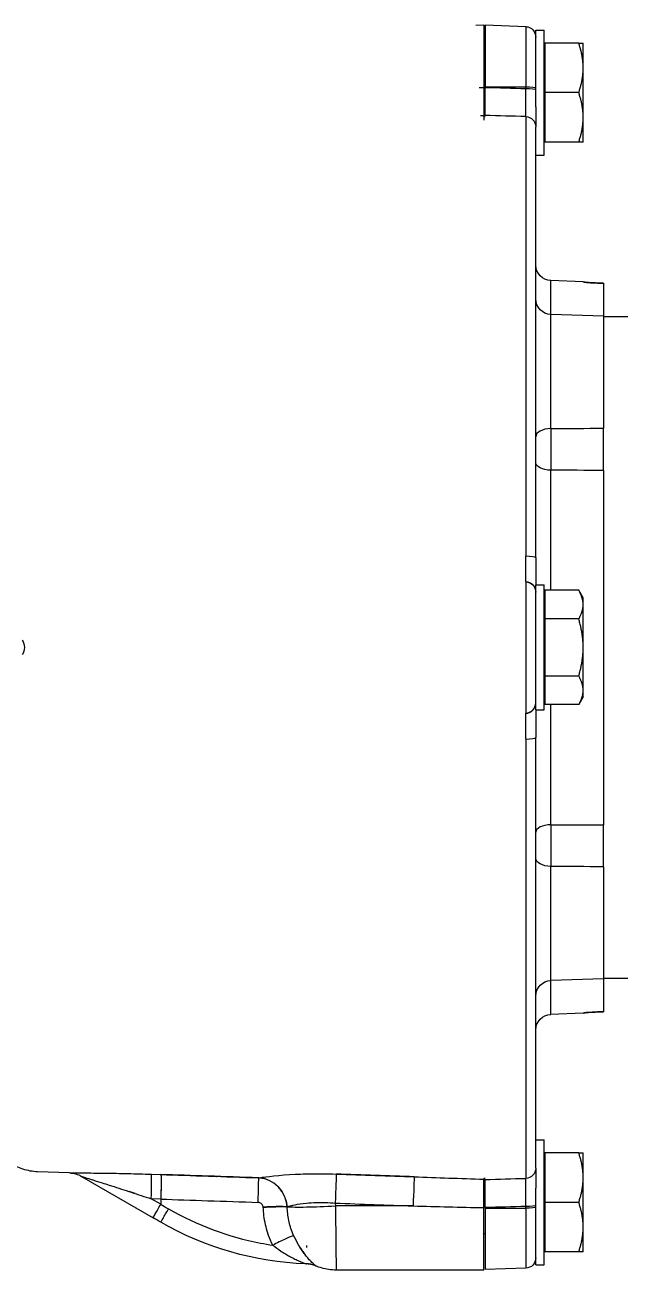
# Model space of a CAD drawing. Header units: millimetres. Extents: x 553637 to 584936, y 5008 to 53898.
# Drawn here: x 559967.3 to 560081.6, y 33112 to 33351 of the extents above; entities that cross this region are included whole.
import ezdxf

# ---------------------------------------------------------------- set-up
doc = ezdxf.new("R2010")
doc.units = ezdxf.units.MM
doc.header["$LTSCALE"] = 10
doc.header["$MEASUREMENT"] = 0
doc.layers.add('2', color=2, linetype='Continuous')

msp = doc.modelspace()

# ---------------------------------------------------------------- linework, layer by layer
at = {"layer": '2', "extrusion": (-1, 1.31047e-06, 1.33332e-29)}
for p, q in [((560053.9, 33350.93), (560055.41, 33350.99)), ((560055.71, 33350.91), (560055.71, 33339.11)), ((560063.48, 33350.63), (560055.71, 33350.91)), ((560063.48, 33350.63), (560063.48, 33339.09)), ((560065.41, 33335.27), (560065.41, 33349.99)), ((560065.41, 33349.99), (560067.01, 33349.99)), ((560067.01, 33325.99), (560067.01, 33349.99)), ((560067.01, 33346.69), (560067.16, 33346.84)), ((560073.66, 33347.49), (560067.16, 33347.49)), ((560067.16, 33347.49), (560067.16, 33328.49)), ((560074.51, 33328.49), (560074.51, 33347.49)), ((560055.41, 33343.99), (560055.71, 33343.99)), ((560054.52, 33338.98), (560055.41, 33338.99)), ((560055.71, 33339.11), (560055.71, 33339)), ((560055.71, 33339.11), (560063.48, 33339.09)), ((560063.48, 33338.77), (560063.48, 33339.09)), ((560073.66, 33337.99), (560067.16, 33337.99)), ((560055.41, 33333.55), (560055.41, 33332.72)), ((560055.41, 33333.39), (560055.71, 33333.39)), ((560063.48, 33333.38), (560063.48, 33249.07)), ((560065.41, 33248.73), (560065.41, 33331.41)), ((560067.01, 33329.29), (560067.16, 33329.14)), ((560073.66, 33328.49), (560067.16, 33328.49)), ((560065.41, 33325.99), (560067.01, 33325.99)), ((560068.3, 33273.5), (560068.3, 33301.91)), ((560074.48, 33301.69), (560068.3, 33301.91)), ((560074.48, 33301.69), (560074.48, 33301.66)), ((560078.41, 33301.4), (560076.89, 33301.45)), ((560078.41, 33301.4), (560078.41, 33273.58)), ((560078.41, 33295.05), (560068.3, 33295.41)), ((560078.41, 33294.99), (560093.41, 33294.99)), ((560068.29, 33270.63), (560068.29, 33270.63)), ((560068.3, 33242.46), (560068.3, 33265.5)), ((560078.41, 33265.49), (560078.41, 33197.48)), ((560063.48, 33244.09), (560063.48, 33244.11)), ((560063.48, 33244.09), (560063.48, 33218.89)), ((560065.41, 33219.49), (560065.41, 33243.49)), ((560065.41, 33243.49), (560067.01, 33243.49)), ((560067.01, 33219.49), (560067.01, 33243.49)), ((560067.01, 33240.19), (560067.16, 33240.34)), ((560067.16, 33242.46), (560067.16, 33220.52)), ((560073.66, 33242.46), (560067.16, 33242.46)), ((560074.51, 33240.99), (560073.66, 33242.46)), ((560074.51, 33239.71), (560074.51, 33240.99)), ((560074.51, 33223.26), (560074.51, 33239.71)), ((560073.66, 33236.97), (560067.16, 33236.97)), ((560073.66, 33226), (560067.16, 33226)), ((560067.01, 33222.79), (560067.16, 33222.64)), ((560074.51, 33221.99), (560073.66, 33220.52)), ((560074.51, 33221.99), (560074.51, 33223.26)), ((560063.48, 33218.86), (560063.48, 33218.89)), ((560065.41, 33219.49), (560067.01, 33219.49)), ((560073.66, 33220.52), (560067.16, 33220.52)), ((560068.3, 33197.47), (560068.3, 33220.52)), ((560063.48, 33213.9), (560063.48, 33129.59)), ((560065.41, 33131.56), (560065.41, 33214.24)), ((560068.3, 33161.06), (560068.3, 33189.47)), ((560078.41, 33189.4), (560078.41, 33161.58)), ((560078.41, 33167.92), (560068.3, 33167.57)), ((560078.41, 33167.99), (560093.41, 33167.99)), ((560074.48, 33161.28), (560068.3, 33161.06)), ((560074.48, 33161.31), (560074.48, 33161.28)), ((560076.89, 33161.52), (560078.41, 33161.58)), ((560065.41, 33136.99), (560067.01, 33136.99)), ((560067.01, 33112.99), (560067.01, 33136.99)), ((560067.01, 33133.69), (560067.16, 33133.84)), ((560073.66, 33134.49), (560067.16, 33134.49)), ((560067.16, 33134.49), (560067.16, 33115.49)), ((560074.51, 33115.49), (560074.51, 33134.49)), ((559975.85, 33130.64), (559969.75, 33130.85)), ((559991.59, 33130.39), (559993.42, 33130.33)), ((559978.18, 33129.97), (559991.92, 33122.04)), ((560042.54, 33129.88), (560042.54, 33129.88)), ((560055.41, 33129.58), (560055.41, 33128.75)), ((560055.71, 33129.58), (560055.41, 33129.58)), ((559991.57, 33125.67), (559991.57, 33125.67)), ((559991.57, 33125.67), (559991.57, 33125.67)), ((559993.4, 33124.61), (559991.57, 33125.67)), ((559993.4, 33125.61), (559991.57, 33125.67)), ((559993.4, 33125.61), (559993.4, 33124.61)), ((560065.41, 33112.99), (560065.41, 33127.7)), ((560026.9, 33124.84), (560026.93, 33124.31)), ((560041.86, 33124.31), (560026.93, 33124.31)), ((560055.71, 33123.98), (560055.71, 33123.86)), ((560055.71, 33123.86), (560063.48, 33123.88)), ((560055.71, 33123.86), (560055.71, 33112.07)), ((560063.48, 33123.88), (560063.48, 33124.21)), ((560063.48, 33123.88), (560063.48, 33112.34)), ((560073.66, 33124.99), (560067.16, 33124.99)), ((560055.41, 33118.99), (560055.71, 33118.99)), ((560021.42, 33116.34), (560021.44, 33116.72)), ((560067.01, 33116.29), (560067.16, 33116.14)), ((560073.66, 33115.49), (560067.16, 33115.49)), ((560021.31, 33113.18), (560021.4, 33113.17)), ((560055.41, 33111.99), (560027.08, 33111.99)), ((560063.48, 33112.34), (560055.71, 33112.07)), ((560065.41, 33112.99), (560067.01, 33112.99))]:
    msp.add_line(p, q, dxfattribs=at)
at = {"layer": '2', "extrusion": (3.3667e-22, 2.56909e-16, -1)}
for centre, radius, start, end in [((-560063.41, 33348.64), 2, 92.0001, 180.0001), ((-560068.41, 33304.91), 3, 272.0001, 0.0001), ((-560074.41, 33299.69), 2, 92.0001, 109.6216), ((-560068.41, 33298.4), 3, 272.0001, 0.0001), ((-559964.91, 33231.49), 2.3, 143.1302, 216.87), ((-560068.41, 33164.57), 3, 0.0001, 88.0001), ((-560074.41, 33163.28), 2, 250.3767, 268.0001), ((-560068.41, 33158.07), 3, 0.0001, 88.0001), ((-559975.68, 33125.64), 5, 92.0001, 120.0001), ((-560063.41, 33114.34), 2, 180.0001, 268.0001)]:
    msp.add_arc(centre, radius, start, end, dxfattribs=at)
at = {"layer": '2'}
msp.add_arc((560021.22, 33108.18), 5, 67.0169, 88.0001, dxfattribs=at)
at = {"layer": '2', "extrusion": (3.3667e-22, 2.56909e-16, -1)}
for centre, major_axis, ratio, start_param, end_param in [((560063.41, 33338.91), (-2, 0), 0.087156, 1.605703, 3.141593), ((560063.41, 33338.59), (-2, 0), 0.087156, 1.605703, 3.141593), ((560063.41, 33331.41), (-2, 0), 0.985436, 1.605703, 3.141593), ((560074.41, 33299.66), (-2, 0), 0.999556, 1.605703, 1.828845), ((560076.82, 33299.46), (-0.07, -2), 0.034875, 3.075038, 3.141593), ((560068.41, 33266.95), (-3, 0), 0.482962, -1.53589, 0), ((560063.41, 33248.73), (-2, 0), 0.170045, 1.605703, 3.141593), ((560063.41, 33242.12), (-2, 0), 0.996195, 1.605703, 3.141593), ((560063.41, 33242.1), (-2, 0), 0.996195, 1.605703, 3.141593), ((560068.41, 33191.02), (-3, 0), 0.518543, -1.53589, 0), ((560074.41, 33163.31), (-2, 0), 0.999556, 4.454254, 4.677482), ((560076.82, 33163.51), (-0.07, 2), 0.034875, 3.141593, 3.208147), ((560063.41, 33131.56), (-2, 0), 0.985436, 3.141593, 4.677482), ((559993.25, 33125.35), (-0.16, -5), 0.028528, 3.471744, 4.659065), ((560025.8, 33130.59), (-14.62, -1.16), 0.034766, 0.379245, 0.401784), ((560012.12, 33123.74), (1.03, -5.91), 0.927287, 3.364689, 4.804175), ((559968.18, 33080.54), (-874.96, 503.02), 0.050311, 1.570692, 1.572402), ((560013.02, 33123.8), (-4.99, -0.26), 0.051783, 1.582708, 2.597566), ((560019.45, 33124.15), (-2.4, -0.25), 0.109858, 0.738044, 0.749353), ((560063.41, 33124.38), (-2, 0), 0.087156, 3.141593, 4.677482), ((560063.41, 33124.06), (-2, 0), 0.087156, 3.141593, 4.677482), ((560021.02, 33108.33), (-3.16, -3.87), 0.951571, 2.469581, 2.860915), ((560021.32, 33116.34), (-0.12, -3.16), 0.000097, -0.19258, 0.000006)]:
    msp.add_ellipse(centre, major_axis=major_axis, ratio=ratio, start_param=start_param, end_param=end_param, dxfattribs=at)
at = {"layer": '2'}
for centre, major_axis, ratio, start_param, end_param in [((560068.41, 33271.95), (-3, 0), 0.518543, -1.53589, 0), ((560063.41, 33220.88), (-2, 0), 0.996195, 1.605703, 3.141593), ((560063.41, 33220.85), (-2, 0), 0.996195, 1.605703, 3.141593), ((560063.41, 33214.24), (-2, 0), 0.170045, 1.605703, 3.141593), ((560068.41, 33196.03), (-3, 0), 0.482962, -1.53589, 0), ((559991.42, 33125.41), (-0.16, -5), 0.02852, 1.624119, 3.064734), ((560026.9, 33124.53), (-0.21, -6), 0.001875, 3.317308, 4.660063), ((560012.03, 33124.71), (-0.17, -5), 0.008261, 1.623471, 3.061669), ((560041.86, 33123.99), (-0.21, -6), 0.001875, 3.316197, 4.660063), ((559991.88, 33121.99), (-875.95, 505.73), 0.000059, 4.710681, 4.712382), ((560021.14, 33108.24), (-3.13, -3.9), 0.979471, 3.414743, 3.792044)]:
    msp.add_ellipse(centre, major_axis=major_axis, ratio=ratio, start_param=start_param, end_param=end_param, dxfattribs=at)
for points, knots in [([(560055.41, 33350.99), (560055.41, 33350.99), (560055.41, 33350.65), (560055.41, 33349.37), (560055.41, 33348.43), (560055.41, 33346.15), (560055.41, 33344.87), (560055.41, 33342.05), (560055.41, 33340.54), (560055.41, 33338.99)], [1.946891, 1.946891, 1.946891, 1.946891, 2.454832, 2.454832, 2.962729, 2.962729, 3.428241, 3.428241, 3.893753, 3.893753, 3.893753, 3.893753]), ([(560055.41, 33338.99), (560055.41, 33338.34), (560055.41, 33337.69), (560055.41, 33336.48), (560055.41, 33335.92), (560055.41, 33334.94), (560055.41, 33334.53), (560055.41, 33333.89), (560055.41, 33333.67), (560055.41, 33333.55)], [0, 0, 0, 0, 0.1981354, 0.1981354, 0.3962669, 0.3962669, 0.5946698, 0.5946698, 0.7930927, 0.7930927, 0.7930927, 0.7930927]), ([(560055.71, 33333.61), (560055.71, 33333.72), (560055.71, 33333.93), (560055.71, 33334.55), (560055.71, 33334.97), (560055.71, 33335.96), (560055.71, 33336.53), (560055.71, 33337.74), (560055.71, 33338.36), (560055.71, 33339)], [-0.7877585, -0.7877585, -0.7877585, -0.7877585, -0.5964028, -0.5964028, -0.394162, -0.394162, -0.1916324, -0.1916324, 0, 0, 0, 0]), ([(560063.48, 33333.38), (560063.49, 33333.6), (560063.5, 33334.27), (560063.5, 33335.23), (560063.5, 33335.71), (560063.49, 33336.27), (560063.49, 33336.87), (560063.49, 33337.47), (560063.48, 33338.11), (560063.48, 33338.77)], [0, 0, 0, 0, 0.003915603, 0.003915603, 0.003915603, 0.005877859, 0.005877859, 0.005877859, 0.007831206, 0.007831206, 0.007831206, 0.007831206]), ([(560065.41, 33335.27), (560065.41, 33334.77), (560065.41, 33334.3), (560065.41, 33333.88), (560065.41, 33332.59), (560065.41, 33331.71), (560065.41, 33331.41)], [0.003491699, 0.003491699, 0.003491699, 0.003491699, 0.005218226, 0.005218226, 0.005218226, 0.01044066, 0.01044066, 0.01044066, 0.01044066]), ([(560076.89, 33301.45), (560076.24, 33301.48), (560075.62, 33301.52), (560075.18, 33301.56), (560075.18, 33301.56), (560075.17, 33301.56), (560075.17, 33301.56), (560074.73, 33301.6), (560074.48, 33301.64), (560074.48, 33301.66)], [0, 0, 0, 0, 0.00192262, 0.00192262, 0.00192262, 0.001940128, 0.001940128, 0.001940128, 0.003880255, 0.003880255, 0.003880255, 0.003880255]), ([(560074.85, 33301.61), (560074.85, 33301.61), (560074.85, 33301.61), (560074.86, 33301.61), (560074.87, 33301.6), (560074.93, 33301.6), (560074.98, 33301.59), (560075.13, 33301.57), (560075.24, 33301.56), (560075.52, 33301.54), (560075.7, 33301.52), (560076.09, 33301.5), (560076.31, 33301.48), (560076.66, 33301.47), (560076.78, 33301.46), (560076.89, 33301.46)], [3.004142, 3.004142, 3.004142, 3.004142, 3.065099, 3.065099, 3.314489, 3.314489, 3.702731, 3.702731, 4.257797, 4.257797, 4.90768, 4.90768, 5.611307, 5.611307, 5.963654, 5.963654, 5.963654, 5.963654]), ([(560075.28, 33301.56), (560075.31, 33301.56), (560075.34, 33301.55), (560075.52, 33301.54), (560075.7, 33301.52), (560076.09, 33301.5), (560076.31, 33301.48), (560076.66, 33301.47), (560076.78, 33301.46), (560076.89, 33301.46)], [4.118155, 4.118155, 4.118155, 4.118155, 4.257202, 4.257202, 4.905855, 4.905855, 5.611066, 5.611066, 5.962972, 5.962972, 5.962972, 5.962972]), ([(560068.3, 33273.5), (560068.29, 33272.3), (560068.29, 33270.92), (560068.29, 33269.52), (560068.29, 33268.82), (560068.29, 33268.12), (560068.29, 33267.44), (560068.29, 33266.76), (560068.3, 33266.12), (560068.3, 33265.5)], [0, 0, 0, 0, 0.004177435, 0.004177435, 0.004177435, 0.006266153, 0.006266153, 0.006266153, 0.00835487, 0.00835487, 0.00835487, 0.00835487]), ([(560078.41, 33265.49), (560078.41, 33266.1), (560078.41, 33266.74), (560078.41, 33268.12), (560078.41, 33268.84), (560078.41, 33270.28), (560078.41, 33270.99), (560078.41, 33272.35), (560078.41, 33272.99), (560078.41, 33273.58)], [0, 0, 0, 0, 0.2084521, 0.2084521, 0.4245171, 0.4245171, 0.6408669, 0.6408669, 0.849582, 0.849582, 0.849582, 0.849582]), ([(560063.48, 33244.11), (560063.49, 33244.23), (560063.49, 33244.79), (560063.49, 33245.67), (560063.49, 33246.11), (560063.49, 33246.64), (560063.49, 33247.22), (560063.49, 33247.79), (560063.48, 33248.42), (560063.48, 33249.07)], [0, 0, 0, 0, 0.003915603, 0.003915603, 0.003915603, 0.005877859, 0.005877859, 0.005877859, 0.007831206, 0.007831206, 0.007831206, 0.007831206]), ([(560065.41, 33248.73), (560065.41, 33247.86), (560065.41, 33247.03), (560065.41, 33246.26), (560065.41, 33246.01), (560065.41, 33245.76), (560065.41, 33245.52), (560065.41, 33245.04), (560065.41, 33244.6), (560065.41, 33244.21), (560065.41, 33243.94), (560065.41, 33243.7), (560065.41, 33243.49)], [0, 0, 0, 0, 0.002606128, 0.002606128, 0.002606128, 0.003476335, 0.003476335, 0.003476335, 0.005216581, 0.005216581, 0.005216581, 0.006371956, 0.006371956, 0.006371956, 0.006371956]), ([(560063.48, 33213.9), (560063.49, 33215.21), (560063.49, 33216.41), (560063.49, 33217.3), (560063.49, 33217.74), (560063.49, 33218.11), (560063.49, 33218.37), (560063.49, 33218.64), (560063.48, 33218.8), (560063.48, 33218.86)], [0, 0, 0, 0, 0.003915603, 0.003915603, 0.003915603, 0.005877859, 0.005877859, 0.005877859, 0.007831206, 0.007831206, 0.007831206, 0.007831206]), ([(560065.41, 33219.49), (560065.41, 33219.27), (560065.41, 33219.03), (560065.41, 33218.77), (560065.41, 33217.59), (560065.41, 33215.98), (560065.41, 33214.24)], [0.004072449, 0.004072449, 0.004072449, 0.004072449, 0.005218226, 0.005218226, 0.005218226, 0.01044066, 0.01044066, 0.01044066, 0.01044066]), ([(560068.3, 33197.47), (560068.29, 33196.24), (560068.29, 33194.85), (560068.29, 33193.45), (560068.29, 33192.75), (560068.29, 33192.04), (560068.29, 33191.38), (560068.29, 33190.71), (560068.3, 33190.07), (560068.3, 33189.47)], [0, 0, 0, 0, 0.004177435, 0.004177435, 0.004177435, 0.006266153, 0.006266153, 0.006266153, 0.008354871, 0.008354871, 0.008354871, 0.008354871]), ([(560078.41, 33189.4), (560078.41, 33189.99), (560078.41, 33190.62), (560078.41, 33191.98), (560078.41, 33192.69), (560078.41, 33194.13), (560078.41, 33194.85), (560078.41, 33196.23), (560078.41, 33196.88), (560078.41, 33197.48)], [0, 0, 0, 0, 0.2084463, 0.2084463, 0.4245171, 0.4245171, 0.640861, 0.640861, 0.849582, 0.849582, 0.849582, 0.849582]), ([(560074.48, 33161.31), (560074.48, 33161.33), (560074.73, 33161.37), (560075.17, 33161.41), (560075.17, 33161.41), (560075.17, 33161.41), (560075.18, 33161.41), (560075.62, 33161.45), (560076.24, 33161.49), (560076.89, 33161.52)], [0, 0, 0, 0, 0.001941506, 0.001941506, 0.001941506, 0.001959035, 0.001959035, 0.001959035, 0.003883013, 0.003883013, 0.003883013, 0.003883013]), ([(560076.89, 33161.51), (560076.66, 33161.51), (560076.43, 33161.49), (560075.99, 33161.47), (560075.77, 33161.45), (560075.39, 33161.43), (560075.23, 33161.41), (560075.04, 33161.39), (560074.99, 33161.38), (560074.91, 33161.38), (560074.88, 33161.37), (560074.86, 33161.37), (560074.85, 33161.37), (560074.85, 33161.37)], [0, 0, 0, 0, 0.699143, 0.699143, 1.412896, 1.412896, 2.142269, 2.142269, 2.470696, 2.470696, 2.772302, 2.772302, 2.955881, 2.955881, 2.955881, 2.955881]), ([(559969.75, 33130.85), (559968.8, 33130.88), (559967.84, 33131.06), (559966.04, 33131.65), (559965.18, 33132.08), (559963.63, 33133.16), (559962.93, 33133.81), (559961.74, 33135.28), (559961.24, 33136.1), (559960.51, 33137.84), (559960.27, 33138.78), (559960.15, 33139.8), (559960.14, 33139.89), (559960.14, 33139.97)], [0, 0, 0, 0, 2.853609, 2.853609, 5.684101, 5.684101, 8.514313, 8.514313, 11.346228, 11.346228, 14.176704, 14.176704, 14.438353, 14.438353, 14.438353, 14.438353]), ([(559975.85, 33130.64), (559975.85, 33130.64), (559975.94, 33130.64), (559976.1, 33130.64), (559976.2, 33130.64), (559976.33, 33130.64), (559976.48, 33130.64), (559976.56, 33130.64), (559976.64, 33130.64), (559976.72, 33130.64), (559977.17, 33130.64), (559977.74, 33130.64), (559978.33, 33130.64), (559978.38, 33130.64), (559978.43, 33130.64), (559978.48, 33130.64), (559979.13, 33130.63), (559979.82, 33130.63), (559980.52, 33130.62), (559981.04, 33130.62), (559981.58, 33130.61), (559982.11, 33130.61), (559982.3, 33130.6), (559982.49, 33130.6), (559982.67, 33130.6), (559984.13, 33130.58), (559985.61, 33130.55), (559987.1, 33130.52), (559988.59, 33130.48), (559990.09, 33130.44), (559991.59, 33130.39)], [0, 0, 0, 0, 0.0625, 0.0625, 0.0625, 0.1046312, 0.1046312, 0.1046312, 0.125, 0.125, 0.125, 0.2402064, 0.2402064, 0.2402064, 0.25, 0.25, 0.25, 0.375, 0.375, 0.375, 0.4679999, 0.4679999, 0.4679999, 0.5, 0.5, 0.5, 0.75, 0.75, 0.75, 0.9999975, 0.9999975, 0.9999975, 0.9999975]), ([(559993.42, 33130.33), (559993.45, 33130.23), (559993.47, 33129.69), (559993.47, 33128.83), (559993.46, 33127.98), (559993.44, 33126.81), (559993.4, 33125.61)], [0.0000001, 0.0000001, 0.0000001, 0.0000001, 0.5, 0.5, 0.5, 1, 1, 1, 1]), ([(560012.33, 33129.72), (560013.67, 33129.93), (560016.16, 33130.23), (560019.23, 33130.38), (560019.9, 33130.41), (560020.59, 33130.44), (560021.3, 33130.46), (560023.15, 33130.51), (560025.13, 33130.5), (560027.11, 33130.43)], [0, 0, 0, 0, 0.561717, 0.561717, 0.561717, 0.682997, 0.682997, 0.682997, 1, 1, 1, 1]), ([(560065.41, 33131.56), (560065.41, 33131.41), (560065.41, 33131.12), (560065.41, 33130.71), (560065.41, 33130.57), (560065.41, 33130.41), (560065.41, 33130.25), (560065.41, 33129.91), (560065.41, 33129.53), (560065.41, 33129.1), (560065.41, 33128.67), (560065.41, 33128.2), (560065.41, 33127.7)], [0, 0, 0, 0, 0.002606128, 0.002606128, 0.002606128, 0.003476335, 0.003476335, 0.003476335, 0.005216581, 0.005216581, 0.005216581, 0.006952669, 0.006952669, 0.006952669, 0.006952669]), ([(559978.18, 33129.97), (559978.18, 33129.97), (559978.39, 33129.9), (559978.71, 33129.81), (559978.77, 33129.79), (559978.84, 33129.77), (559978.91, 33129.75), (559979.29, 33129.62), (559979.77, 33129.47), (559980.27, 33129.32), (559980.32, 33129.3), (559980.36, 33129.29), (559980.4, 33129.28), (559980.95, 33129.1), (559981.54, 33128.92), (559982.13, 33128.73), (559982.58, 33128.59), (559983.03, 33128.44), (559983.49, 33128.3), (559983.64, 33128.25), (559983.8, 33128.2), (559983.96, 33128.15), (559985.2, 33127.75), (559986.46, 33127.34), (559987.73, 33126.93), (559989, 33126.51), (559990.29, 33126.09), (559991.57, 33125.67)], [0.0000017, 0.0000017, 0.0000017, 0.0000017, 0.1047114, 0.1047114, 0.1047114, 0.1250017, 0.1250017, 0.1250017, 0.2402152, 0.2402152, 0.2402152, 0.2500017, 0.2500017, 0.2500017, 0.3750017, 0.3750017, 0.3750017, 0.4680061, 0.4680061, 0.4680061, 0.5000017, 0.5000017, 0.5000017, 0.7500017, 0.7500017, 0.7500017, 1, 1, 1, 1]), ([(560017.66, 33124.14), (560017.56, 33125.29), (560017.14, 33126.42), (560016.47, 33127.33), (560016.3, 33127.57), (560016.11, 33127.78), (560015.91, 33127.99), (560014.92, 33129), (560013.58, 33129.61), (560012.21, 33129.7)], [0.0000008, 0.0000008, 0.0000008, 0.0000008, 0.3990756, 0.3990756, 0.3990756, 0.5000008, 0.5000008, 0.5000008, 1, 1, 1, 1]), ([(560055.41, 33123.97), (560055.41, 33124.63), (560055.41, 33125.28), (560055.41, 33126.49), (560055.41, 33127.05), (560055.41, 33128.03), (560055.41, 33128.44), (560055.41, 33129.08), (560055.41, 33129.3), (560055.41, 33129.42)], [0, 0, 0, 0, 0.1982751, 0.1982751, 0.3965733, 0.3965733, 0.5951457, 0.5951457, 0.7937206, 0.7937206, 0.7937206, 0.7937206]), ([(560055.71, 33123.98), (560055.71, 33124.61), (560055.71, 33125.23), (560055.71, 33126.44), (560055.71, 33127.01), (560055.71, 33128), (560055.71, 33128.42), (560055.71, 33129.04), (560055.71, 33129.25), (560055.71, 33129.36)], [-0.7877585, -0.7877585, -0.7877585, -0.7877585, -0.5964009, -0.5964009, -0.394162, -0.394162, -0.1916304, -0.1916304, 0, 0, 0, 0]), ([(560063.48, 33124.21), (560063.49, 33125.53), (560063.49, 33126.78), (560063.49, 33127.74), (560063.49, 33128.22), (560063.49, 33128.64), (560063.49, 33128.95), (560063.49, 33129.26), (560063.48, 33129.48), (560063.48, 33129.59)], [0, 0, 0, 0, 0.003915603, 0.003915603, 0.003915603, 0.005877859, 0.005877859, 0.005877859, 0.007831206, 0.007831206, 0.007831206, 0.007831206]), ([(559988.49, 33126.68), (559988.24, 33126.76), (559987.98, 33126.85), (559987.73, 33126.93), (559987.61, 33126.97), (559987.48, 33127.01), (559987.36, 33127.05)], [0.72550993, 0.72550993, 0.72550993, 0.72550993, 0.77493015, 0.77493015, 0.77493015, 0.79942022, 0.79942022, 0.79942022, 0.79942022]), ([(559991.92, 33122.04), (559991.92, 33122.04), (559992.07, 33122.31), (559992.35, 33122.78), (559992.62, 33123.25), (559993, 33123.92), (559993.4, 33124.61)], [0, 0, 0, 0, 0.5, 0.5, 0.5, 1, 1, 1, 1]), ([(559993.41, 33121.18), (559993.41, 33121.18), (559993.57, 33121.45), (559993.84, 33121.92), (559994.11, 33122.39), (559994.5, 33123.06), (559994.9, 33123.75)], [0, 0, 0, 0, 0.5, 0.5, 0.5, 1, 1, 1, 1]), ([(559994.9, 33123.75), (560000.39, 33120.59), (560006.39, 33118.36), (560012.57, 33117.17), (560013.34, 33117.02), (560014.12, 33116.89), (560014.89, 33116.77)], [-0.000001, -0.000001, -0.000001, -0.000001, 0.889306, 0.889306, 0.889306, 1, 1, 1, 1]), ([(560013.07, 33124.06), (560013.06, 33124.26), (560012.98, 33124.44), (560012.86, 33124.6), (560012.83, 33124.63), (560012.8, 33124.67), (560012.76, 33124.7), (560012.58, 33124.87), (560012.34, 33124.97), (560012.08, 33124.98)], [0, 0, 0, 0, 0.399057, 0.399057, 0.399057, 0.5, 0.5, 0.5, 1, 1, 1, 1]), ([(560017.66, 33124.14), (560017.29, 33124.17), (560016.65, 33124.18), (560015.84, 33124.17), (560015.03, 33124.15), (560014.05, 33124.12), (560013.07, 33124.06)], [0, 0, 0, 0, 0.5, 0.5, 0.5, 1, 1, 1, 1]), ([(560014.89, 33116.77), (560014.26, 33118.03), (560013.87, 33119.22), (560013.61, 33120.31), (560013.58, 33120.44), (560013.55, 33120.56), (560013.52, 33120.69), (560013.25, 33121.89), (560013.12, 33122.97), (560013.07, 33124.06)], [0.0000008, 0.0000008, 0.0000008, 0.0000008, 0.4486255, 0.4486255, 0.4486255, 0.5, 0.5, 0.5, 1, 1, 1, 1]), ([(560018.91, 33118.64), (560018.49, 33119.54), (560018.22, 33120.42), (560018.04, 33121.24), (560018.02, 33121.34), (560018, 33121.43), (560017.98, 33121.53), (560017.8, 33122.44), (560017.7, 33123.29), (560017.66, 33124.14)], [0, 0, 0, 0, 0.4485845, 0.4485845, 0.4485845, 0.4999862, 0.4999862, 0.4999862, 0.9999862, 0.9999862, 0.9999862, 0.9999862]), ([(560017.67, 33124.15), (560018.41, 33124.39), (560019.72, 33124.68), (560021.35, 33124.83), (560021.95, 33124.89), (560022.59, 33124.93), (560023.26, 33124.95), (560024.42, 33124.98), (560025.66, 33124.95), (560026.9, 33124.84)], [0, 0, 0, 0, 0.4999998, 0.4999998, 0.4999998, 0.6830049, 0.6830049, 0.6830049, 0.9999998, 0.9999998, 0.9999998, 0.9999998]), ([(560017.67, 33124.15), (560018.42, 33124.09), (560019.71, 33124.08), (560021.35, 33124.1), (560022.98, 33124.13), (560024.96, 33124.2), (560026.93, 33124.31)], [0, 0, 0, 0, 0.5, 0.5, 0.5, 1, 1, 1, 1]), ([(560026.93, 33124.31), (560026.95, 33122.66), (560026.97, 33121.04), (560026.99, 33119.54), (560027, 33118.05), (560027.02, 33116.69), (560027.03, 33115.56), (560027.05, 33114.42), (560027.06, 33113.52), (560027.07, 33112.91), (560027.07, 33112.59), (560027.07, 33112.36), (560027.08, 33112.2), (560027.08, 33112.06), (560027.08, 33111.99), (560027.08, 33111.99)], [0, 0, 0, 0, 0.125, 0.125, 0.125, 0.25, 0.25, 0.25, 0.375, 0.375, 0.375, 0.4400823, 0.4400823, 0.4400823, 0.4999758, 0.4999758, 0.4999758, 0.4999758]), ([(560055.41, 33111.99), (560055.41, 33111.99), (560055.41, 33112.32), (560055.41, 33113.6), (560055.41, 33114.54), (560055.41, 33116.82), (560055.41, 33118.1), (560055.41, 33120.91), (560055.41, 33122.43), (560055.41, 33123.97)], [1.946406, 1.946406, 1.946406, 1.946406, 2.454349, 2.454349, 2.962246, 2.962246, 3.427529, 3.427529, 3.892812, 3.892812, 3.892812, 3.892812]), ([(560018.91, 33118.64), (560018.56, 33118.51), (560017.99, 33118.26), (560017.28, 33117.93), (560016.57, 33117.6), (560015.73, 33117.19), (560014.89, 33116.77)], [0.0000035, 0.0000035, 0.0000035, 0.0000035, 0.5, 0.5, 0.5, 0.9999994, 0.9999994, 0.9999994, 0.9999994]), ([(560023.04, 33112.89), (560022.9, 33113.01), (560022.66, 33113.22), (560022.42, 33113.46), (560022.31, 33113.57), (560022.19, 33113.69), (560022.07, 33113.82), (560021.87, 33114.03), (560021.67, 33114.26), (560021.47, 33114.51), (560021.29, 33114.73), (560021.11, 33114.96), (560020.93, 33115.2), (560020.75, 33115.44), (560020.57, 33115.7), (560020.4, 33115.97), (560020.21, 33116.25), (560020.03, 33116.54), (560019.86, 33116.84), (560019.52, 33117.42), (560019.2, 33118.03), (560018.91, 33118.64)], [0.0000006, 0.0000006, 0.0000006, 0.0000006, 0.1723972, 0.1723972, 0.1723972, 0.25, 0.25, 0.25, 0.3820873, 0.3820873, 0.3820873, 0.5, 0.5, 0.5, 0.6208509, 0.6208509, 0.6208509, 0.75, 0.75, 0.75, 1, 1, 1, 1]), ([(560014.89, 33116.77), (560015.39, 33116.39), (560015.92, 33116.01), (560016.46, 33115.65), (560016.74, 33115.47), (560017.03, 33115.29), (560017.32, 33115.11), (560017.59, 33114.95), (560017.86, 33114.79), (560018.14, 33114.64), (560018.4, 33114.49), (560018.67, 33114.35), (560018.94, 33114.21), (560019.24, 33114.06), (560019.54, 33113.92), (560019.82, 33113.79), (560019.99, 33113.72), (560020.16, 33113.65), (560020.32, 33113.58), (560020.41, 33113.54), (560020.51, 33113.5), (560020.6, 33113.47), (560020.84, 33113.37), (560021.06, 33113.29), (560021.2, 33113.24)], [0, 0, 0, 0, 0.25, 0.25, 0.25, 0.3792575, 0.3792575, 0.3792575, 0.5, 0.5, 0.5, 0.6175873, 0.6175873, 0.6175873, 0.75, 0.75, 0.75, 0.8279116, 0.8279116, 0.8279116, 0.875, 0.875, 0.875, 0.9999994, 0.9999994, 0.9999994, 0.9999994]), ([(560020.09, 33116.45), (560020.21, 33116.26), (560020.33, 33116.07), (560020.45, 33115.89), (560020.61, 33115.65), (560020.77, 33115.42), (560020.93, 33115.2), (560021.01, 33115.09), (560021.08, 33114.99), (560021.16, 33114.9)], [0.4500456, 0.4500456, 0.4500456, 0.4500456, 0.53411, 0.53411, 0.53411, 0.6435903, 0.6435903, 0.6435903, 0.6935447, 0.6935447, 0.6935447, 0.6935447]), ([(560018.05, 33114.69), (560018.08, 33114.67), (560018.11, 33114.65), (560018.14, 33114.64), (560018.16, 33114.62), (560018.19, 33114.61), (560018.21, 33114.6)], [0.48648819, 0.48648819, 0.48648819, 0.48648819, 0.5, 0.5, 0.5, 0.51053436, 0.51053436, 0.51053436, 0.51053436]), ([(560027.08, 33111.99), (560026.13, 33111.99), (560025.17, 33112.12), (560023.89, 33112.5), (560023.53, 33112.63), (560023.17, 33112.78)], [0, 0, 0, 0, 2.850538, 2.850538, 4.001053, 4.001053, 4.001053, 4.001053])]:
    msp.add_open_spline(points, degree=3, knots=knots, dxfattribs=at)
for points, weights in [([(560073.66, 33347.49), (560074.51, 33347.49), (560074.51, 33347.49)], [1.63474294295, 1.76119074964, 1.76119074964]), ([(560074.51, 33342.74), (560074.51, 33344.94), (560073.66, 33347.49)], [1.76119074964, 1.76119074964, 1.63474294295]), ([(560073.66, 33337.99), (560074.51, 33340.53), (560074.51, 33342.74)], [1.63474294295, 1.76119074964, 1.76119074964]), ([(560074.51, 33333.24), (560074.51, 33335.44), (560073.66, 33337.99)], [1.76119074964, 1.76119074964, 1.63474294295]), ([(560073.66, 33328.49), (560074.51, 33331.03), (560074.51, 33333.24)], [1.63474294295, 1.76119074964, 1.76119074964]), ([(560074.51, 33328.49), (560074.51, 33328.49), (560073.66, 33328.49)], [1.76119074964, 1.76119074964, 1.63474294295]), ([(560074.51, 33239.71), (560074.51, 33240.99), (560073.66, 33242.46)], [1.76119074964, 1.76119074964, 1.63474294295]), ([(560073.66, 33236.97), (560074.51, 33238.44), (560074.51, 33239.71)], [1.63474294295, 1.76119074964, 1.76119074964]), ([(560074.51, 33231.49), (560074.51, 33234.03), (560073.66, 33236.97)], [1.76119074964, 1.76119074964, 1.63474294295]), ([(560073.66, 33226), (560074.51, 33228.94), (560074.51, 33231.49)], [1.63474294295, 1.76119074964, 1.76119074964]), ([(560074.51, 33223.26), (560074.51, 33224.53), (560073.66, 33226)], [1.76119074964, 1.76119074964, 1.63474294295]), ([(560073.66, 33220.52), (560074.51, 33221.99), (560074.51, 33223.26)], [1.63474294295, 1.76119074964, 1.76119074964]), ([(560073.66, 33134.49), (560074.51, 33134.49), (560074.51, 33134.49)], [1.63474294295, 1.76119074964, 1.76119074964]), ([(560074.51, 33129.74), (560074.51, 33131.94), (560073.66, 33134.49)], [1.76119074964, 1.76119074964, 1.63474294295]), ([(560073.66, 33124.99), (560074.51, 33127.53), (560074.51, 33129.74)], [1.63474294295, 1.76119074964, 1.76119074964]), ([(560074.51, 33120.24), (560074.51, 33122.44), (560073.66, 33124.99)], [1.76119074964, 1.76119074964, 1.63474294295]), ([(560073.66, 33115.49), (560074.51, 33118.03), (560074.51, 33120.24)], [1.63474294295, 1.76119074964, 1.76119074964]), ([(560074.51, 33115.49), (560074.51, 33115.49), (560073.66, 33115.49)], [1.76119074964, 1.76119074964, 1.63474294295])]:
    msp.add_rational_spline(points, weights, degree=2, dxfattribs=at)
for points in [[(560055.71, 33339), (560058.3, 33338.92), (560060.89, 33338.84), (560063.48, 33338.77)], [(560055.41, 33333.55), (560055.21, 33333.55), (560055.01, 33333.54), (560054.81, 33333.53)], [(560063.48, 33333.38), (560060.89, 33333.46), (560058.3, 33333.53), (560055.71, 33333.61)], [(560076.89, 33301.46), (560077.4, 33301.44), (560077.9, 33301.42), (560078.41, 33301.4)], [(560078.41, 33301.4), (560078.41, 33301.4), (560078.41, 33301.4), (560078.41, 33301.4)], [(560068.3, 33273.5), (560071.67, 33273.53), (560075.04, 33273.55), (560078.41, 33273.58)], [(560078.41, 33265.49), (560075.04, 33265.49), (560071.67, 33265.49), (560068.3, 33265.5)], [(560068.3, 33197.47), (560071.67, 33197.48), (560075.04, 33197.48), (560078.41, 33197.48)], [(560078.41, 33189.4), (560075.04, 33189.42), (560071.67, 33189.44), (560068.3, 33189.47)], [(560078.41, 33161.57), (560077.9, 33161.55), (560077.4, 33161.53), (560076.89, 33161.51)], [(560078.41, 33161.58), (560078.41, 33161.57), (560078.41, 33161.57), (560078.41, 33161.57)], [(560012.21, 33129.7), (560005.63, 33129.92), (559999.25, 33130.14), (559993.42, 33130.33)], [(559993.42, 33130.33), (559999.25, 33130.14), (560005.63, 33129.92), (560012.21, 33129.7)], [(560018.55, 33130.34), (560018.55, 33130.34), (560018.55, 33130.34), (560018.55, 33130.34)], [(560042.07, 33129.9), (560037.08, 33130.07), (560032.1, 33130.25), (560027.11, 33130.43)], [(560027.11, 33130.43), (560032.1, 33130.25), (560037.08, 33130.07), (560042.07, 33129.9)], [(560004.06, 33129.97), (560004.06, 33129.97), (560004.06, 33129.97), (560004.07, 33129.97)], [(560042.07, 33129.9), (560046.52, 33129.74), (560050.96, 33129.58), (560055.41, 33129.42)], [(560055.71, 33129.36), (560058.3, 33129.44), (560060.89, 33129.52), (560063.48, 33129.59)], [(559993.4, 33125.61), (559999.19, 33125.42), (560005.54, 33125.2), (560012.08, 33124.98)], [(560026.9, 33124.84), (560031.88, 33124.66), (560036.86, 33124.48), (560041.86, 33124.31)], [(560041.86, 33124.31), (560046.38, 33124.19), (560050.89, 33124.08), (560055.41, 33123.97)], [(560063.48, 33124.21), (560060.89, 33124.13), (560058.3, 33124.05), (560055.71, 33123.98)], [(560021.2, 33113.18), (560011.49, 33113.54), (560001.88, 33116.29), (559993.41, 33121.18)], [(560021.31, 33113.2), (560021.28, 33113.21), (560021.25, 33113.22), (560021.2, 33113.24)], [(560021.31, 33113.18), (560021.28, 33113.18), (560021.24, 33113.18), (560021.2, 33113.18)], [(560021.31, 33113.2), (560021.31, 33113.2), (560021.31, 33113.2), (560021.31, 33113.2)], [(560021.4, 33113.17), (560021.4, 33113.17), (560021.37, 33113.18), (560021.31, 33113.2)], [(560023.12, 33112.82), (560023.1, 33112.84), (560023.07, 33112.86), (560023.04, 33112.89)], [(560023.12, 33112.82), (560023.15, 33112.8), (560023.17, 33112.78), (560023.17, 33112.78)], [(560023.17, 33112.78), (560023.17, 33112.78), (560023.15, 33112.79), (560023.12, 33112.82)]]:
    msp.add_open_spline(points, degree=3, dxfattribs=at)

doc.saveas('drawing.dxf')
